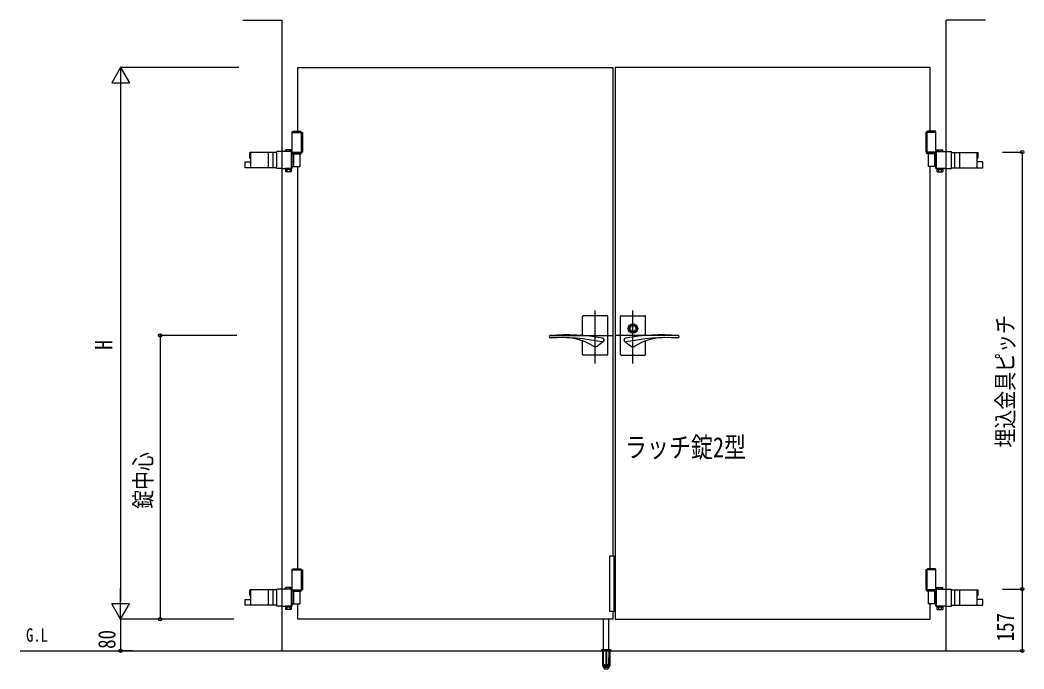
# Model space of a CAD drawing. Units: millimetres, scale not verified. Extents: x -4205 to 4205, y -2970 to 2970.
# Drawn here: x -1513 to 1036, y -74 to 1572 of the extents above; entities that cross this region are included whole.
import ezdxf
from ezdxf.enums import TextEntityAlignment as Align

# ---------------------------------------------------------------- set-up
doc = ezdxf.new("R2010")
doc.units = ezdxf.units.MM
doc.header["$LTSCALE"] = 10
for name, color, linetype in [('0-2_USER1', 3, 'Continuous'), ('0-3_YKK_12', 2, 'Continuous'), ('0-5_YKK_A1', 4, 'Continuous'), ('0-6_YKK_D', 6, 'Continuous')]:
    doc.layers.add(name, color=color, linetype=linetype)
doc.styles.add('ＭＳ ゴシック', font='')
doc.styles.get('ＭＳ ゴシック').set_extended_font_data('MS Gothic')

msp = doc.modelspace()

# ---------------------------------------------------------------- linework, layer by layer
at = {"layer": '0-3_YKK_12'}
for p, q in [((-52.98, 700.73), (-52.98, 835.51)), ((43.02, 700.73), (43.02, 835.51)), ((-168.24, 772.33), (-7.98, 772.33)), ((158.28, 772.33), (-1.98, 772.33))]:
    msp.add_line(p, q, dxfattribs=at)
at = {"layer": '0-5_YKK_A1'}
for p, q in [((-947.98, 1572.33), (-847.98, 1572.33)), ((-847.98, -27.67), (-847.98, 1572.33)), ((838.02, -27.67), (838.02, 1572.33)), ((938.02, 1572.33), (838.02, 1572.33)), ((-807.98, 1290.33), (-807.98, 1452.33)), ((798.02, 1290.33), (798.02, 1452.33)), ((-822.48, 1288.33), (-821.33, 1290.33)), ((-822.48, 1234.33), (-822.48, 1288.33)), ((-822.48, 1288.33), (-799.48, 1288.33)), ((-822.48, 1287.33), (-796.48, 1287.33)), ((-821.33, 1290.33), (-800.63, 1290.33)), ((-799.48, 1288.33), (-800.63, 1290.33)), ((-796.48, 1287.33), (-796.48, 1237.33)), ((812.52, 1287.33), (786.52, 1287.33)), ((786.52, 1287.33), (786.52, 1237.33)), ((789.52, 1288.33), (790.67, 1290.33)), ((812.52, 1288.33), (789.52, 1288.33)), ((811.37, 1290.33), (790.67, 1290.33)), ((812.52, 1288.33), (811.37, 1290.33)), ((812.52, 1234.33), (812.52, 1288.33)), ((-861.47, 1236.83), (-929.99, 1236.83)), ((-929.99, 1222.33), (-929.99, 1236.83)), ((-882.95, 1197.83), (-882.95, 1236.83)), ((-870.64, 1197.83), (-870.64, 1236.83)), ((-861.47, 1195.78), (-861.47, 1238.88)), ((-847.98, 1238.88), (-861.47, 1238.88)), ((-822.19, 1238.88), (-847.98, 1238.88)), ((-838.69, 1242.88), (-839.7, 1242.3)), ((-839.7, 1238.88), (-839.7, 1242.3)), ((-825.69, 1242.88), (-838.69, 1242.88)), ((-835.95, 1238.88), (-835.95, 1242.3)), ((-828.44, 1238.88), (-828.44, 1242.3)), ((-825.69, 1242.88), (-824.69, 1242.3)), ((-824.69, 1238.88), (-824.69, 1242.3)), ((-823.99, 1237.38), (-822.19, 1237.38)), ((-823.99, 1197.28), (-823.99, 1237.38)), ((-822.48, 1237.33), (-796.48, 1237.33)), ((-822.19, 1195.78), (-822.19, 1238.88)), ((-822.19, 1233.33), (-802.63, 1233.33)), ((-819.09, 1233.33), (-819.09, 1201.33)), ((-802.63, 1233.33), (-802.63, 1201.33)), ((812.52, 1237.33), (786.52, 1237.33)), ((812.23, 1233.33), (792.67, 1233.33)), ((792.67, 1233.33), (792.67, 1201.33)), ((809.13, 1233.33), (809.13, 1201.33)), ((812.23, 1238.88), (838.02, 1238.88)), ((812.23, 1195.78), (812.23, 1238.88)), ((814.03, 1237.38), (812.23, 1237.38)), ((814.03, 1197.28), (814.03, 1237.38)), ((815.73, 1242.88), (814.73, 1242.3)), ((814.73, 1238.88), (814.73, 1242.3)), ((815.73, 1242.88), (828.73, 1242.88)), ((818.48, 1238.88), (818.48, 1242.3)), ((825.99, 1238.88), (825.99, 1242.3)), ((828.73, 1242.88), (829.74, 1242.3)), ((829.74, 1238.88), (829.74, 1242.3)), ((838.02, 1238.88), (851.51, 1238.88)), ((851.51, 1195.78), (851.51, 1238.88)), ((851.51, 1236.83), (920.03, 1236.83)), ((860.68, 1197.83), (860.68, 1236.83)), ((872.99, 1197.83), (872.99, 1236.83)), ((920.03, 1222.33), (920.03, 1236.83)), ((-941.53, 1212.33), (-927.39, 1212.33)), ((-941.53, 1197.83), (-941.53, 1212.33)), ((-929.99, 1222.33), (-927.39, 1222.33)), ((-823.99, 1217.83), (-822.19, 1217.83)), ((-823.99, 1216.83), (-822.19, 1216.83)), ((-822.19, 1201.33), (-802.63, 1201.33)), ((-807.98, 180.33), (-807.98, 1201.33)), ((812.23, 1201.33), (792.67, 1201.33)), ((798.02, 180.33), (798.02, 1201.33)), ((814.03, 1217.83), (812.23, 1217.83)), ((814.03, 1216.83), (812.23, 1216.83)), ((920.03, 1222.33), (917.43, 1222.33)), ((931.57, 1212.33), (917.43, 1212.33)), ((931.57, 1197.83), (931.57, 1212.33)), ((-861.47, 1197.83), (-941.53, 1197.83)), ((-847.98, 1195.78), (-861.47, 1195.78)), ((-847.98, 1195.78), (-822.19, 1195.78)), ((-839.7, 1193.78), (-839.7, 1187.86)), ((-824.69, 1193.78), (-839.7, 1193.78)), ((-838.69, 1187.28), (-839.7, 1187.86)), ((-825.69, 1187.28), (-838.69, 1187.28)), ((-836.29, 1193.78), (-836.29, 1195.78)), ((-835.95, 1193.78), (-835.95, 1187.86)), ((-828.44, 1193.78), (-828.44, 1187.86)), ((-828.09, 1193.78), (-828.09, 1195.78)), ((-825.69, 1187.28), (-824.69, 1187.86)), ((-824.69, 1193.78), (-824.69, 1187.86)), ((-823.99, 1197.28), (-822.19, 1197.28)), ((814.03, 1197.28), (812.23, 1197.28)), ((838.02, 1195.78), (812.23, 1195.78)), ((814.73, 1193.78), (814.73, 1187.86)), ((814.73, 1193.78), (829.74, 1193.78)), ((815.73, 1187.28), (814.73, 1187.86)), ((815.73, 1187.28), (828.73, 1187.28)), ((818.13, 1193.78), (818.13, 1195.78)), ((818.48, 1193.78), (818.48, 1187.86)), ((825.99, 1193.78), (825.99, 1187.86)), ((826.33, 1193.78), (826.33, 1195.78)), ((828.73, 1187.28), (829.74, 1187.86)), ((829.74, 1193.78), (829.74, 1187.86)), ((838.02, 1195.78), (851.51, 1195.78)), ((851.51, 1197.83), (931.57, 1197.83)), ((-84.98, 771.94), (-84.98, 820.33)), ((-22.98, 822.33), (-82.98, 822.33)), ((-20.98, 724.33), (-20.98, 820.33)), ((11.02, 724.33), (11.02, 820.33)), ((13.02, 822.33), (73.02, 822.33)), ((75.02, 771.94), (75.02, 820.33)), ((-84.98, 724.33), (-84.98, 758.62)), ((-32.01, 756.66), (-46.44, 745.99)), ((22.05, 756.66), (36.48, 745.99)), ((75.02, 724.33), (75.02, 758.62)), ((-22.98, 722.33), (-82.98, 722.33)), ((13.02, 722.33), (73.02, 722.33)), ((-4.98, 72.33), (-4.98, 212.33)), ((-822.48, 178.33), (-821.33, 180.33)), ((-821.33, 180.33), (-800.63, 180.33)), ((-799.48, 178.33), (-800.63, 180.33)), ((789.52, 178.33), (790.67, 180.33)), ((811.37, 180.33), (790.67, 180.33)), ((812.52, 178.33), (811.37, 180.33)), ((-822.48, 124.33), (-822.48, 178.33)), ((-822.48, 178.33), (-799.48, 178.33)), ((-822.48, 177.33), (-796.48, 177.33)), ((-796.48, 177.33), (-796.48, 127.33)), ((812.52, 177.33), (786.52, 177.33)), ((786.52, 177.33), (786.52, 127.33)), ((812.52, 178.33), (789.52, 178.33)), ((812.52, 124.33), (812.52, 178.33)), ((-861.47, 85.78), (-861.47, 128.88)), ((-847.98, 128.88), (-861.47, 128.88)), ((-822.19, 128.88), (-847.98, 128.88)), ((-838.69, 132.88), (-839.7, 132.3)), ((-839.7, 128.88), (-839.7, 132.3)), ((-825.69, 132.88), (-838.69, 132.88)), ((-835.95, 128.88), (-835.95, 132.3)), ((-828.44, 128.88), (-828.44, 132.3)), ((-825.69, 132.88), (-824.69, 132.3)), ((-824.69, 128.88), (-824.69, 132.3)), ((-822.19, 85.78), (-822.19, 128.88)), ((812.23, 128.88), (838.02, 128.88)), ((812.23, 85.78), (812.23, 128.88)), ((815.73, 132.88), (814.73, 132.3)), ((814.73, 128.88), (814.73, 132.3)), ((815.73, 132.88), (828.73, 132.88)), ((818.48, 128.88), (818.48, 132.3)), ((825.99, 128.88), (825.99, 132.3)), ((828.73, 132.88), (829.74, 132.3)), ((829.74, 128.88), (829.74, 132.3)), ((838.02, 128.88), (851.51, 128.88)), ((851.51, 85.78), (851.51, 128.88)), ((-941.53, 102.33), (-927.39, 102.33)), ((-941.53, 87.83), (-941.53, 102.33)), ((-861.47, 126.83), (-929.99, 126.83)), ((-929.99, 112.33), (-929.99, 126.83)), ((-929.99, 112.33), (-927.39, 112.33)), ((-882.95, 87.83), (-882.95, 126.83)), ((-870.64, 87.83), (-870.64, 126.83)), ((-823.99, 127.38), (-822.19, 127.38)), ((-823.99, 87.28), (-823.99, 127.38)), ((-823.99, 107.83), (-822.19, 107.83)), ((-823.99, 106.83), (-822.19, 106.83)), ((-822.48, 127.33), (-796.48, 127.33)), ((-822.19, 123.33), (-802.63, 123.33)), ((-819.09, 123.33), (-819.09, 91.33)), ((-802.63, 123.33), (-802.63, 91.33)), ((812.52, 127.33), (786.52, 127.33)), ((812.23, 123.33), (792.67, 123.33)), ((792.67, 123.33), (792.67, 91.33)), ((809.13, 123.33), (809.13, 91.33)), ((814.03, 127.38), (812.23, 127.38)), ((814.03, 107.83), (812.23, 107.83)), ((814.03, 106.83), (812.23, 106.83)), ((814.03, 87.28), (814.03, 127.38)), ((851.51, 126.83), (920.03, 126.83)), ((860.68, 87.83), (860.68, 126.83)), ((872.99, 87.83), (872.99, 126.83)), ((920.03, 112.33), (917.43, 112.33)), ((931.57, 102.33), (917.43, 102.33)), ((920.03, 112.33), (920.03, 126.83)), ((931.57, 87.83), (931.57, 102.33)), ((-861.47, 87.83), (-941.53, 87.83)), ((-847.98, 85.78), (-861.47, 85.78)), ((-847.98, 85.78), (-822.19, 85.78)), ((-839.7, 83.78), (-839.7, 77.86)), ((-824.69, 83.78), (-839.7, 83.78)), ((-838.69, 77.28), (-839.7, 77.86)), ((-825.69, 77.28), (-838.69, 77.28)), ((-836.29, 83.78), (-836.29, 85.78)), ((-835.95, 83.78), (-835.95, 77.86)), ((-828.44, 83.78), (-828.44, 77.86)), ((-828.09, 83.78), (-828.09, 85.78)), ((-825.69, 77.28), (-824.69, 77.86)), ((-824.69, 83.78), (-824.69, 77.86)), ((-823.99, 87.28), (-822.19, 87.28)), ((-822.19, 91.33), (-802.63, 91.33)), ((812.23, 91.33), (792.67, 91.33)), ((814.03, 87.28), (812.23, 87.28)), ((838.02, 85.78), (812.23, 85.78)), ((814.73, 83.78), (814.73, 77.86)), ((814.73, 83.78), (829.74, 83.78)), ((815.73, 77.28), (814.73, 77.86)), ((815.73, 77.28), (828.73, 77.28)), ((818.13, 83.78), (818.13, 85.78)), ((818.48, 83.78), (818.48, 77.86)), ((825.99, 83.78), (825.99, 77.86)), ((826.33, 83.78), (826.33, 85.78)), ((828.73, 77.28), (829.74, 77.86)), ((829.74, 83.78), (829.74, 77.86)), ((838.02, 85.78), (851.51, 85.78)), ((851.51, 87.83), (931.57, 87.83)), ((-31.48, -24.67), (-31.48, 52.33)), ((-18.48, -24.67), (-18.48, 52.33)), ((-4.98, 72.33), (-16.98, 72.33)), ((-33.98, -24.67), (-37.32, -25.89)), ((-33.98, -24.67), (-15.98, -24.67)), ((-32.81, -24.67), (-32.31, -25.17)), ((-31.98, -62.73), (-32.31, -25.17)), ((-32.31, -25.17), (-17.65, -25.17)), ((-18.48, -24.67), (-18.48, -63.47)), ((-17.98, -62.73), (-17.65, -25.17)), ((-17.15, -24.67), (-17.65, -25.17)), ((-15.98, -24.67), (-12.64, -25.89)), ((-1513.39, -27.67), (990.63, -27.67)), ((-37.98, -26.83), (-37.98, -27.67)), ((-37.98, -27.67), (-11.98, -27.67)), ((-37.69, -26.13), (-12.27, -26.13)), ((-34.23, -27.67), (-34.23, -64.7)), ((-33.67, -27.67), (-33.67, -65.67)), ((-25.98, -27.67), (-25.98, -65.67)), ((-23.98, -27.67), (-23.98, -65.67)), ((-16.29, -27.67), (-16.29, -65.67)), ((-15.73, -27.67), (-15.73, -64.7)), ((-11.98, -26.83), (-11.98, -27.67)), ((-34.23, -64.7), (-29.34, -73.17)), ((-33.67, -65.67), (-25.98, -65.67)), ((-31.43, -63.79), (-31.43, -63.47)), ((-31.43, -63.79), (-18.53, -63.79)), ((-28.47, -73.67), (-21.49, -73.67)), ((-25.98, -64.7), (-23.98, -64.7)), ((-23.98, -65.67), (-16.29, -65.67)), ((-15.73, -64.7), (-20.62, -73.17)), ((-18.53, -63.47), (-18.53, -63.79))]:
    msp.add_line(p, q, dxfattribs=at)
for points in [[(-807.98, 1452.33), (-7.98, 1452.33), (-7.98, 212.33)], [(798.02, 1452.33), (-1.98, 1452.33), (-1.98, 52.33), (798.02, 52.33), (798.02, 91.33)], [(-799.48, 1288.33), (-799.48, 1234.33), (-822.48, 1234.33)], [(789.52, 1288.33), (789.52, 1234.33), (812.52, 1234.33)], [(-927.39, 1197.83), (-927.39, 1222.33), (-927.39, 1236.83)], [(917.43, 1197.83), (917.43, 1222.33), (917.43, 1236.83)], [(-4.98, 212.33), (-16.98, 212.33), (-16.98, 72.33)], [(-799.48, 178.33), (-799.48, 124.33), (-822.48, 124.33)], [(789.52, 178.33), (789.52, 124.33), (812.52, 124.33)], [(-927.39, 87.83), (-927.39, 112.33), (-927.39, 126.83)], [(917.43, 87.83), (917.43, 112.33), (917.43, 126.83)], [(-7.98, 72.33), (-7.98, 52.33), (-807.98, 52.33), (-807.98, 91.33)], [(-18.48, -63.47), (-31.48, -63.47), (-31.48, -24.67)]]:
    msp.add_lwpolyline(points, dxfattribs=at)
for points in [[(-799.48, 1234.33), (-822.48, 1234.33), (-822.48, 1233.33), (-799.48, 1233.33)], [(789.52, 1234.33), (812.52, 1234.33), (812.52, 1233.33), (789.52, 1233.33)], [(-824.49, 1195.78), (-839.89, 1195.78), (-839.89, 1193.78), (-824.49, 1193.78)], [(814.53, 1195.78), (829.93, 1195.78), (829.93, 1193.78), (814.53, 1193.78)], [(-799.48, 124.33), (-822.48, 124.33), (-822.48, 123.33), (-799.48, 123.33)], [(789.52, 124.33), (812.52, 124.33), (812.52, 123.33), (789.52, 123.33)], [(-824.49, 85.78), (-839.89, 85.78), (-839.89, 83.78), (-824.49, 83.78)], [(814.53, 85.78), (829.93, 85.78), (829.93, 83.78), (814.53, 83.78)]]:
    msp.add_lwpolyline(points, close=True, dxfattribs=at)
for radius in [12, 9.5, 7.5]:
    msp.add_circle((43.02, 789.83), radius, dxfattribs=at)
for centre, radius, start, end in [((-837.82, 1239.56), 3.32, 55.61575, 124.38425), ((-832.19, 1230.46), 12.42, 72.41205, 107.58795), ((-826.56, 1239.56), 3.32, 55.61575, 124.38425), ((816.6, 1239.56), 3.32, 55.61575, 124.38425), ((822.23, 1230.46), 12.42, 72.41205, 107.58795), ((827.86, 1239.56), 3.32, 55.61575, 124.38425), ((-837.82, 1190.6), 3.32, 235.61575, 304.38425), ((-832.19, 1199.7), 12.42, 252.41205, 287.58795), ((-826.56, 1190.6), 3.32, 235.61575, 304.38425), ((816.6, 1190.6), 3.32, 235.61575, 304.38425), ((822.23, 1199.7), 12.42, 252.41205, 287.58795), ((827.86, 1190.6), 3.32, 235.61575, 304.38425), ((-82.98, 820.33), 2, 90, 180), ((-22.98, 820.33), 2, 0, 90), ((13.02, 820.33), 2, 90, 180), ((73.02, 820.33), 2, 0, 90), ((-166.98, 769), 3, 94.91242, 273.07246), ((-124.42, 273.83), 500, 79.59018, 94.91242), ((-140.02, 266.73), 500, 77.99486, 93.07246), ((-129.79, 636.59), 130, 56.99368, 88.41524), ((-34.98, 760.68), 5, 257.99486, 79.59018), ((25.02, 760.68), 5, 100.40982, 282.00514), ((114.46, 273.83), 500, 85.08758, 100.40982), ((130.06, 266.73), 500, 86.92754, 102.00514), ((119.83, 636.59), 130, 91.58476, 123.00632), ((157.02, 769), 3, 266.92754, 85.08758), ((-52.98, 754.83), 11, 236.99368, 306.49298), ((43.02, 754.83), 11, 233.50702, 303.00632), ((-82.98, 724.33), 2, 180, 270), ((-22.98, 724.33), 2, 270, 0), ((13.02, 724.33), 2, 180, 270), ((73.02, 724.33), 2, 270, 0), ((-837.82, 129.56), 3.32, 55.61575, 124.38425), ((-832.19, 120.46), 12.42, 72.41205, 107.58795), ((-826.56, 129.56), 3.32, 55.61575, 124.38425), ((816.6, 129.56), 3.32, 55.61575, 124.38425), ((822.23, 120.46), 12.42, 72.41205, 107.58795), ((827.86, 129.56), 3.32, 55.61575, 124.38425), ((-837.82, 80.6), 3.32, 235.61575, 304.38425), ((-832.19, 89.7), 12.42, 252.41205, 287.58795), ((-826.56, 80.6), 3.32, 235.61575, 304.38425), ((816.6, 80.6), 3.32, 235.61575, 304.38425), ((822.23, 89.7), 12.42, 252.41205, 287.58795), ((827.86, 80.6), 3.32, 235.61575, 304.38425), ((-36.98, -26.83), 1, 110, 180), ((-12.98, -26.83), 1, 0, 70), ((-24.98, -62.67), 7, 180.5, 359.5), ((-24.98, -60.37), 7.3, 207.94179, 270), ((-28.47, -72.67), 1, 210, 270), ((-24.98, -60.37), 7.3, 270, 332.05821), ((-21.49, -72.67), 1, 270, 330)]:
    msp.add_arc(centre, radius, start, end, dxfattribs=at)
at = {"layer": '0-6_YKK_D'}
for p, q in [((-1257.98, 1452.33), (-1280.48, 1413.36)), ((-957.98, 1452.33), (-1258.98, 1452.33)), ((-1257.98, 1452.33), (-1235.48, 1413.36)), ((-1257.98, 1452.33), (-1257.98, 1374.39)), ((-1280.48, 1413.36), (-1235.48, 1413.36)), ((-1257.98, 1407.33), (-1257.98, 97.33)), ((981.57, 1237.28), (1032.57, 1237.28)), ((1031.57, 1237.28), (1031.57, 128.88)), ((-963.06, 772.33), (-1158.98, 772.33)), ((-1157.98, 772.33), (-1157.98, 52.33)), ((-1257.98, 52.33), (-1257.98, 130.27)), ((981.57, 128.88), (1032.57, 128.88)), ((981.57, 128.88), (1032.57, 128.88)), ((1031.57, 128.88), (1031.57, -27.67)), ((-1257.98, 52.33), (-1280.48, 91.3)), ((-1235.48, 91.3), (-1280.48, 91.3)), ((-1257.98, 52.33), (-1235.48, 91.3)), ((-970.47, 52.33), (-1258.98, 52.33)), ((-970.47, 52.33), (-1258.98, 52.33)), ((-1257.98, 52.33), (-1257.98, -27.67)), ((-970.47, 52.33), (-1158.98, 52.33)), ((-1227.98, -27.67), (-1258.98, -27.67)), ((982, -27.67), (1032.57, -27.67))]:
    msp.add_line(p, q, dxfattribs=at)
for centre in [(1031.57, 1237.28), (-1157.98, 772.33), (1031.57, 128.88), (1031.57, 128.88), (-1157.98, 52.33), (-1257.98, -27.67), (1031.57, -27.67)]:
    msp.add_circle(centre, 4.25, dxfattribs=at)

# ---------------------------------------------------------------- texts
at = {"layer": '0-2_USER1', "style": 'ＭＳ ゴシック', "width": 0.8}
for s, height, p in [('ラッチ錠2型', 51.32, (22.25, 447.62)), ('G.L', 33.99, (-1498.18, -14.84))]:
    msp.add_text(s, height=height, dxfattribs=at).set_placement(p, align=Align.BOTTOM_LEFT)
at = {"layer": '0-6_YKK_D', "style": 'ＭＳ ゴシック', "width": 0.8}
for s, p in [('埋込金具ピッチ', (1023.57, 487.88)), ('H', (-1265.98, 736.33)), ('錠中心', (-1165.98, 332.33)), ('157', (1023.57, -3.8)), ('80', (-1257.98, -22.87))]:
    msp.add_text(s, height=43.99, rotation=90, dxfattribs=at).set_placement(p, align=Align.BOTTOM_LEFT)

doc.saveas('drawing.dxf')
